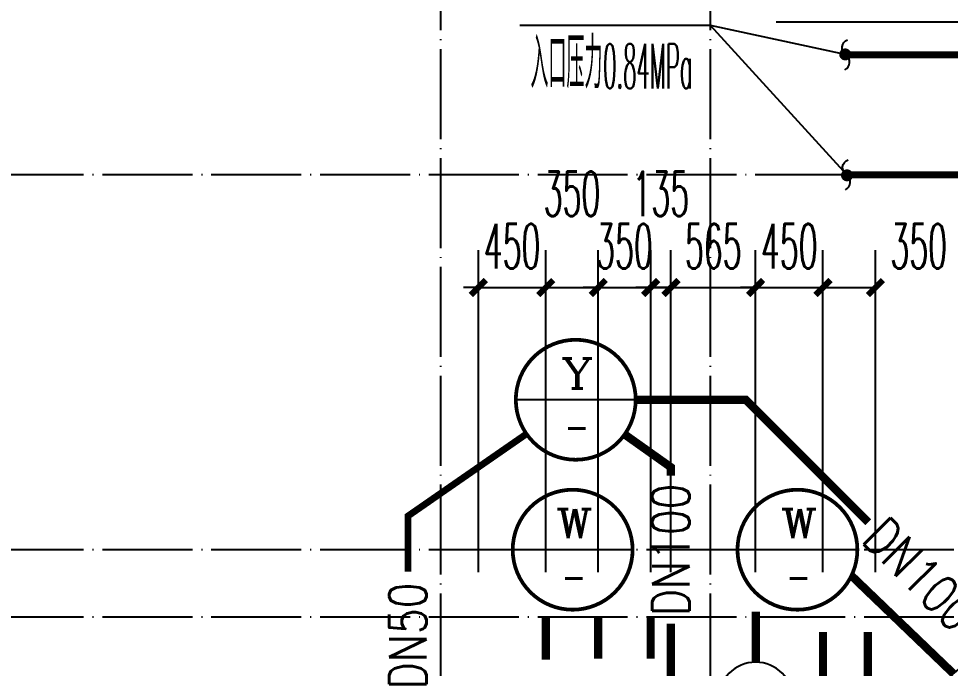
# Model space of a CAD drawing. Extents: x 27938 to 1507990, y 110129 to 923079.
# Drawn here: x 854799 to 861017, y 684866 to 689199 of the extents above; entities that cross this region are included whole.
import ezdxf
from ezdxf.enums import TextEntityAlignment as Align

# ---------------------------------------------------------------- set-up
doc = ezdxf.new("R2010")
doc.units = 0
doc.header["$LTSCALE"] = 1000
doc.header["$MEASUREMENT"] = 0
doc.linetypes.add('DOTE', pattern=[2.42, 2, -0.2, 0.02, -0.2])
for name, color, linetype in [('DIM_不分区给水', 3, 'Continuous'), ('DIM_污水', 2, 'Continuous'), ('DIM_雨水', 4, 'Continuous'), ('DOTE', 1, 'Continuous'), ('EQUIP_不分区消火栓', 7, 'Continuous'), ('PIPE-不分区消火栓', 1, 'TG_X'), ('PIPE-凝结', 150, 'N'), ('PIPE-污水', 2, 'W'), ('PIPE-雨水', 4, 'TG_Y'), ('PIPE-餐饮排水', 41, 'P'), ('TEXT_凝结', 7, 'Continuous'), ('TEXT_雨水', 7, 'Continuous'), ('TWT_DIM', 3, 'Continuous'), ('WELL_污水', 2, 'Continuous')]:
    doc.layers.add(name, color=color, linetype=linetype)
doc.styles.add('_TCH_DIM_T3', font='SIMPLEX.shx', dxfattribs={"width": 0.494118, "bigfont": 'GBCBIG.shx'})
doc.styles.add('_TWT_CIRCLE', font='COMPLEX', dxfattribs={"width": 1.1, "height": 3.5, "bigfont": 'HZTXT'})
doc.styles.add('_TWT_PIPEDN', font='SIMPLEX', dxfattribs={"width": 0.8, "height": 3.5, "bigfont": 'HZTXT'})
doc.styles.get("Standard").update_dxf_attribs({"font": 'gbenor.shx', "bigfont": 'gbcbig.shx'})
doc.styles.add('TG_LINETYPE', font='SIMPLEX', dxfattribs={"width": 0.8, "height": 3, "bigfont": 'HZTXT'})
doc.linetypes.add('N', pattern='A,3,-0.2,["N",Standard,S=0.25,R=0,X=-0.1,Y=-0.115],-0.2', length=3.4)
doc.linetypes.add('P', pattern='A,3,-0.2,["P",Standard,S=0.25,R=0,X=-0.1,Y=-0.115],-0.2', length=3.4)
doc.linetypes.add('TG_X', pattern='A,2,-0.229,["X",TG_LINETYPE,S=0.1,R=0,X=-0.229,Y=-0.15],0', length=2.229)
doc.linetypes.add('TG_Y', pattern='A,2,-0.229,["Y",TG_LINETYPE,S=0.1,R=0,X=-0.229,Y=-0.15],0', length=2.229)
doc.linetypes.add('W', pattern='A,3,-0.2,["W",Standard,S=0.25,R=0,X=-0.1,Y=-0.115],-0.2', length=3.4)
doc.dimstyles.new('_TWT_ARCH&&100', dxfattribs={"dimtxt": 297.5, "dimasz": 100, "dimexe": 250, "dimexo": 300, "dimgap": 126.25, "dimtad": 1, "dimdec": 0, "dimzin": 0, "dimdsep": 46, "dimtxsty": '_TCH_DIM_T3', "dimblk": 'ARCHTICK', "dimcen": 0.09, "dimclrt": 7, "dimazin": 2, "dimtfac": 1, "dimtdec": 0, "dimtix": 1, "dimtmove": 2, "dimatfit": 3, "dimfxl": 1, "dimtolj": 1, "dimtzin": 0, "dimarcsym": 0})

# ---------------------------------------------------------------- blocks, each defined once
blk = doc.blocks.new('$TWTSYS$00000190')
blk.add_line((0, 0.5, 0), (0, -0.5, 0))
blk.add_circle((0, 0, 0), 0.5)
blk = doc.blocks.new('_ArchTick')
at = {"color": 0, "linetype": 'ByBlock', "const_width": 0.4}
blk.add_lwpolyline([(-0.5, -0.5), (0.5, 0.5)], dxfattribs=at)
blk = doc.blocks.new('*D642')
at = {"layer": 'Defpoints', "color": 0}
for p in [(860516.6, 687405.6), (860166.6, 685207.2), (860516.6, 685207.2)]:
    blk.add_point(p, dxfattribs=at)
at = {"layer": 'TWT_DIM', "color": 0, "lineweight": -2}
for p, q in [((860166.6, 685507.2), (860166.6, 687655.6)), ((860516.6, 685507.2), (860516.6, 687655.6)), ((860166.6, 687405.6), (860516.6, 687405.6))]:
    blk.add_line(p, q, dxfattribs=at)
at = {"layer": 'TWT_DIM', "color": 0, "lineweight": -2, "xscale": 100, "yscale": 100, "zscale": 100, "rotation": 180}
blk.add_blockref('_ArchTick', (860166.6, 687405.6), dxfattribs=at)
at = {"layer": 'TWT_DIM', "color": 0, "lineweight": -2, "xscale": 100, "yscale": 100, "zscale": 100}
blk.add_blockref('_ArchTick', (860516.6, 687405.6), dxfattribs=at)
at = {"layer": 'TWT_DIM', "color": 7, "insert": (860805.6, 687680.6), "char_height": 297.5, "attachment_point": 5, "style": '_TCH_DIM_T3'}
blk.add_mtext('\\A1;350', dxfattribs=at)
blk = doc.blocks.new('*D643')
at = {"layer": 'Defpoints', "color": 0}
for p in [(860166.6, 687405.6), (859716.6, 685207.2), (860166.6, 685207.2)]:
    blk.add_point(p, dxfattribs=at)
at = {"layer": 'TWT_DIM', "color": 0, "lineweight": -2}
for p, q in [((859716.6, 685507.2), (859716.6, 687655.6)), ((860166.6, 685507.2), (860166.6, 687655.6)), ((859716.6, 687405.6), (859616.6, 687405.6)), ((859716.6, 687405.6), (860166.6, 687405.6)), ((860166.6, 687405.6), (860266.6, 687405.6))]:
    blk.add_line(p, q, dxfattribs=at)
at = {"layer": 'TWT_DIM', "color": 0, "lineweight": -2, "xscale": 100, "yscale": 100, "zscale": 100}
blk.add_blockref('_ArchTick', (859716.6, 687405.6), dxfattribs=at)
at = {"layer": 'TWT_DIM', "color": 0, "lineweight": -2, "xscale": 100, "yscale": 100, "zscale": 100, "rotation": 180}
blk.add_blockref('_ArchTick', (860166.6, 687405.6), dxfattribs=at)
at = {"layer": 'TWT_DIM', "color": 7, "insert": (859941.6, 687680.6), "char_height": 297.5, "attachment_point": 5, "style": '_TCH_DIM_T3'}
blk.add_mtext('\\A1;450', dxfattribs=at)
blk = doc.blocks.new('*D644')
at = {"layer": 'Defpoints', "color": 0}
for p in [(859716.6, 687405.6), (859151.6, 685207.2), (859716.6, 685207.2)]:
    blk.add_point(p, dxfattribs=at)
at = {"layer": 'TWT_DIM', "color": 0, "lineweight": -2}
for p, q in [((859151.6, 685507.2), (859151.6, 687655.6)), ((859716.6, 685507.2), (859716.6, 687655.6)), ((859151.6, 687405.6), (859051.6, 687405.6)), ((859151.6, 687405.6), (859716.6, 687405.6)), ((859716.6, 687405.6), (859816.6, 687405.6))]:
    blk.add_line(p, q, dxfattribs=at)
at = {"layer": 'TWT_DIM', "color": 0, "lineweight": -2, "xscale": 100, "yscale": 100, "zscale": 100}
blk.add_blockref('_ArchTick', (859151.6, 687405.6), dxfattribs=at)
at = {"layer": 'TWT_DIM', "color": 0, "lineweight": -2, "xscale": 100, "yscale": 100, "zscale": 100, "rotation": 180}
blk.add_blockref('_ArchTick', (859716.6, 687405.6), dxfattribs=at)
at = {"layer": 'TWT_DIM', "color": 7, "insert": (859434.1, 687680.6), "char_height": 297.5, "attachment_point": 5, "style": '_TCH_DIM_T3'}
blk.add_mtext('\\A1;565', dxfattribs=at)
blk = doc.blocks.new('*D645')
at = {"layer": 'Defpoints', "color": 0}
for p in [(859151.6, 687405.6), (859016.6, 685207.2), (859151.6, 685207.2)]:
    blk.add_point(p, dxfattribs=at)
at = {"layer": 'TWT_DIM', "color": 0, "lineweight": -2}
for p, q in [((859016.6, 685507.2), (859016.6, 687655.6)), ((859151.6, 685507.2), (859151.6, 687655.6)), ((859016.6, 687405.6), (858916.6, 687405.6)), ((859016.6, 687405.6), (859151.6, 687405.6)), ((859151.6, 687405.6), (859251.6, 687405.6))]:
    blk.add_line(p, q, dxfattribs=at)
at = {"layer": 'TWT_DIM', "color": 0, "lineweight": -2, "xscale": 100, "yscale": 100, "zscale": 100}
blk.add_blockref('_ArchTick', (859016.6, 687405.6), dxfattribs=at)
at = {"layer": 'TWT_DIM', "color": 0, "lineweight": -2, "xscale": 100, "yscale": 100, "zscale": 100, "rotation": 180}
blk.add_blockref('_ArchTick', (859151.6, 687405.6), dxfattribs=at)
at = {"layer": 'TWT_DIM', "color": 7, "insert": (859084.1, 688030.6), "char_height": 297.5, "attachment_point": 5, "style": '_TCH_DIM_T3'}
blk.add_mtext('\\A1;135', dxfattribs=at)
blk = doc.blocks.new('*D646')
at = {"layer": 'Defpoints', "color": 0}
for p in [(859016.6, 687405.6), (858666.6, 685207.2), (859016.6, 685207.2)]:
    blk.add_point(p, dxfattribs=at)
at = {"layer": 'TWT_DIM', "color": 0, "lineweight": -2}
for p, q in [((858666.6, 685507.2), (858666.6, 687655.6)), ((859016.6, 685507.2), (859016.6, 687655.6)), ((858666.6, 687405.6), (858566.6, 687405.6)), ((858666.6, 687405.6), (859016.6, 687405.6)), ((859016.6, 687405.6), (859116.6, 687405.6))]:
    blk.add_line(p, q, dxfattribs=at)
at = {"layer": 'TWT_DIM', "color": 0, "lineweight": -2, "xscale": 100, "yscale": 100, "zscale": 100}
blk.add_blockref('_ArchTick', (858666.6, 687405.6), dxfattribs=at)
at = {"layer": 'TWT_DIM', "color": 0, "lineweight": -2, "xscale": 100, "yscale": 100, "zscale": 100, "rotation": 180}
blk.add_blockref('_ArchTick', (859016.6, 687405.6), dxfattribs=at)
at = {"layer": 'TWT_DIM', "color": 7, "insert": (858841.6, 687680.6), "char_height": 297.5, "attachment_point": 5, "style": '_TCH_DIM_T3'}
blk.add_mtext('\\A1;350', dxfattribs=at)
blk = doc.blocks.new('*D647')
at = {"layer": 'Defpoints', "color": 0}
for p in [(858666.6, 687405.6), (858316.6, 685207.2), (858666.6, 685207.2)]:
    blk.add_point(p, dxfattribs=at)
at = {"layer": 'TWT_DIM', "color": 0, "lineweight": -2}
for p, q in [((858316.6, 685507.2), (858316.6, 687655.6)), ((858666.6, 685507.2), (858666.6, 687655.6)), ((858316.6, 687405.6), (858666.6, 687405.6))]:
    blk.add_line(p, q, dxfattribs=at)
at = {"layer": 'TWT_DIM', "color": 0, "lineweight": -2, "xscale": 100, "yscale": 100, "zscale": 100, "rotation": 180}
blk.add_blockref('_ArchTick', (858316.6, 687405.6), dxfattribs=at)
at = {"layer": 'TWT_DIM', "color": 0, "lineweight": -2, "xscale": 100, "yscale": 100, "zscale": 100}
blk.add_blockref('_ArchTick', (858666.6, 687405.6), dxfattribs=at)
at = {"layer": 'TWT_DIM', "color": 7, "insert": (858491.6, 688030.6), "char_height": 297.5, "attachment_point": 5, "style": '_TCH_DIM_T3'}
blk.add_mtext('\\A1;350', dxfattribs=at)
blk = doc.blocks.new('*D648')
at = {"layer": 'Defpoints', "color": 0}
for p in [(858316.6, 687405.6), (857866.6, 685207.2), (858316.6, 685207.2)]:
    blk.add_point(p, dxfattribs=at)
at = {"layer": 'TWT_DIM', "color": 0, "lineweight": -2}
for p, q in [((857866.6, 685507.2), (857866.6, 687655.6)), ((858316.6, 685507.2), (858316.6, 687655.6)), ((857866.6, 687405.6), (857766.6, 687405.6)), ((857866.6, 687405.6), (858316.6, 687405.6)), ((858316.6, 687405.6), (858416.6, 687405.6))]:
    blk.add_line(p, q, dxfattribs=at)
at = {"layer": 'TWT_DIM', "color": 0, "lineweight": -2, "xscale": 100, "yscale": 100, "zscale": 100}
blk.add_blockref('_ArchTick', (857866.6, 687405.6), dxfattribs=at)
at = {"layer": 'TWT_DIM', "color": 0, "lineweight": -2, "xscale": 100, "yscale": 100, "zscale": 100, "rotation": 180}
blk.add_blockref('_ArchTick', (858316.6, 687405.6), dxfattribs=at)
at = {"layer": 'TWT_DIM', "color": 7, "insert": (858091.6, 687680.6), "char_height": 297.5, "attachment_point": 5, "style": '_TCH_DIM_T3'}
blk.add_mtext('\\A1;450', dxfattribs=at)
blk = doc.blocks.new('$TwtSys$00000132')
at = {"elevation": 0}
blk.add_lwpolyline([(6.9, -100.6, -0.575183), (0.2, 0, 0.604745), (-10.9, 100.6, 16.924828)], format="xyb", dxfattribs=at)

msp = doc.modelspace()

# ---------------------------------------------------------------- hatches: boundary and pattern name
at = {"layer": 'PIPE-凝结'}
for points in [[(857396.6, 685881.8), (857383.8, 685900.3), (857374.1, 685893.6)], [(857396.6, 685881.8), (857374.1, 685881.8), (857374.1, 685893.6)]]:
    msp.add_hatch(color=256, dxfattribs=at).paths.add_polyline_path(points)
at = {"layer": 'PIPE-雨水'}
for points in [[(859651.6, 686657.2), (859671, 686676.6), (859663, 686684.7)], [(859651.6, 686657.2), (859651.6, 686684.7), (859663, 686684.7)], [(859151.6, 686207.2), (859167.5, 686229.6), (859179.1, 686221.4)], [(859151.6, 686207.2), (859179.1, 686207.2), (859179.1, 686221.4)]]:
    msp.add_hatch(color=256, dxfattribs=at).paths.add_polyline_path(points)

# ---------------------------------------------------------------- linework, layer by layer
at = {"layer": 'DIM_不分区给水'}
for p, q in [((859416.6, 689153.1), (858144.1, 689153.1)), ((860314.8, 688960.2), (859416.6, 689153.1)), ((860326.8, 688154), (859416.6, 689153.1)), ((861120.5, 689175), (859853.2, 689175))]:
    msp.add_line(p, q, dxfattribs=at)
at = {"layer": 'DIM_不分区给水', "const_width": 40}
for points in [[(860334.4, 688956, 1), (860295.3, 688964.4, 1)], [(860340.3, 688139.2, 1), (860313.4, 688168.8, 1)]]:
    msp.add_lwpolyline(points, format="xyb", close=True, dxfattribs=at)
at = {"layer": 'DIM_污水'}
for p, q in [((858895.9, 685657.2), (858095.9, 685657.2)), ((860395.9, 685657.2), (859595.9, 685657.2))]:
    msp.add_line(p, q, dxfattribs=at)
at = {"layer": 'DIM_污水', "const_width": 25}
for points in [[(858895.9, 685657.2, 1), (858095.9, 685657.2, 1)], [(860395.9, 685657.2, 1), (859595.9, 685657.2, 1)]]:
    msp.add_lwpolyline(points, format="xyb", close=True, dxfattribs=at)
at = {"layer": 'DIM_雨水'}
msp.add_line((858916.6, 686657.2), (858116.6, 686657.2), dxfattribs=at)
at = {"layer": 'DIM_雨水', "const_width": 25}
msp.add_lwpolyline([(858916.6, 686657.2, 1), (858116.6, 686657.2, 1)], format="xyb", close=True, dxfattribs=at)
at = {"layer": 'DOTE', "color": 169, "linetype": 'DOTE', "ltscale": 0.3}
for p, q in [((857616.6, 678957.2), (857616.6, 690157.2)), ((859416.6, 678957.2), (859416.6, 690157.2)), ((879916.6, 688157.2), (825916.6, 688157.2)), ((879916.6, 685657.2), (825916.6, 685657.2)), ((879916.6, 685207.2), (825916.6, 685207.2))]:
    msp.add_line(p, q, dxfattribs=at)
at = {"layer": 'PIPE-不分区消火栓', "ltscale": 0.5, "const_width": 45}
for points in [[(861594.9, 688957.2), (860319.2, 688957.2)], [(861594.9, 688157.2), (860322.9, 688157.2)]]:
    msp.add_lwpolyline(points, dxfattribs=at)
at = {"layer": 'PIPE-凝结', "ltscale": 0.5, "const_width": 45}
for points in [[(857396.6, 685881.8), (858187.7, 686429.5)], [(857396.6, 685510.3), (857396.6, 685881.8)]]:
    msp.add_lwpolyline(points, dxfattribs=at)
at = {"layer": 'PIPE-污水', "ltscale": 0.5, "const_width": 55}
for points in [[(861037.3, 684830.3), (860356.4, 685483.9)], [(858316.6, 684925.1), (858316.6, 685207.2)], [(859016.6, 684931.1), (859016.6, 685207.2)], [(859717.6, 684907.2), (859717.6, 685245)]]:
    msp.add_lwpolyline(points, dxfattribs=at)
at = {"layer": 'PIPE-雨水', "ltscale": 0.5, "const_width": 55}
for points in [[(858916.6, 686657.2), (859651.6, 686657.2)], [(859651.6, 686657.2), (860468.1, 685840.6)], [(858842.9, 686425.9), (859151.6, 686207.2)], [(859151.6, 686150), (859151.6, 686207.2)], [(859151.6, 682277.2), (859151.6, 685164.3)]]:
    msp.add_lwpolyline(points, dxfattribs=at)
at = {"layer": 'PIPE-餐饮排水', "ltscale": 0.5, "const_width": 55}
for points in [[(858666.6, 684931.1), (858666.6, 685207.2)], [(860166.6, 684715.5), (860166.6, 685107.6)], [(860466.6, 684644.6), (860466.6, 685107.6)]]:
    msp.add_lwpolyline(points, dxfattribs=at)

# ---------------------------------------------------------------- block references
at = {"layer": 'EQUIP_不分区消火栓', "yscale": -1, "rotation": 180}
for p in [(860319.2, 688957.2), (860322.9, 688157.2)]:
    msp.add_blockref('$TwtSys$00000132', p, dxfattribs=at)
at = {"layer": 'WELL_污水', "xscale": -500, "yscale": 500, "zscale": 500, "rotation": 90}
for p in [(859717.6, 684657.2), (861217.6, 684657.2)]:
    msp.add_blockref('$TWTSYS$00000190', p, dxfattribs=at)

# ---------------------------------------------------------------- texts
at = {"layer": 'DIM_不分区给水', "color": 7, "style": '_TCH_DIM_T3'}
for s, height, width, p in [('入口压力', 337.59, 0.494118, (858214.1, 688733.1)), ('0.84MPa', 297.5, 0.348789, (858699.8, 688733.1))]:
    msp.add_text(s, height=height, dxfattribs=dict(at, width=width)).set_placement(p)
at = {"layer": 'DIM_污水', "color": 7, "style": '_TWT_CIRCLE'}
for s, height, width, p, p2 in [('W', 193.3, 1.1, (858384.5, 685733.5), (858629.5, 685733.5)), ('W', 193.3, 1.1, (859884.5, 685733.5), (860129.5, 685733.5)), ('-', 207, 0.855556, (858420, 685375.9), (858586.9, 685375.9)), ('-', 207, 0.855556, (859920, 685375.9), (860086.9, 685375.9))]:
    msp.add_text(s, height=height, dxfattribs=dict(at, width=width)).set_placement(p, p2, align=Align.FIT)
at = {"layer": 'DIM_雨水', "color": 7, "style": '_TWT_CIRCLE'}
for s, height, width, p, p2 in [('Y', 198.8, 1.1, (858417.7, 686732.7), (858635.3, 686732.7)), ('-', 207, 0.855556, (858440.7, 686375.9), (858607.7, 686375.9))]:
    msp.add_text(s, height=height, dxfattribs=dict(at, width=width)).set_placement(p, p2, align=Align.FIT)
at = {"layer": 'TEXT_凝结', "style": '_TWT_PIPEDN', "width": 0.8}
msp.add_text('DN50', height=250, rotation=90, dxfattribs=at).set_placement((857521.6, 684727))
at = {"layer": 'TEXT_雨水', "style": '_TWT_PIPEDN', "width": 0.8}
for rotation, p in [(90, (859276.6, 685214.3)), (315, (860415.1, 685716.9))]:
    msp.add_text('DN100', height=250, rotation=rotation, dxfattribs=at).set_placement(p)

# ---------------------------------------------------------------- dimensions: what is measured, and where the dimension line sits
at = {"layer": 'TWT_DIM'}
for base, p1, p2, picture, middle in [((858666.6, 687405.6), (858316.6, 685207.2), (858666.6, 685207.2), '*D647', (858491.6, 688030.6)), ((859151.6, 687405.6), (859016.6, 685207.2), (859151.6, 685207.2), '*D645', (859084.1, 688030.6)), ((860516.6, 687405.6), (860166.6, 685207.2), (860516.6, 685207.2), '*D642', (860805.6, 687680.6))]:
    dim = msp.add_linear_dim(base=base, p1=p1, p2=p2, angle=0, dimstyle='_TWT_ARCH&&100', dxfattribs=at)
    dim.commit()
    dim.dimension.update_dxf_attribs({"geometry": picture, "text_midpoint": middle, "dimtype": 129})
for p1, p2, picture, middle in [((857866.6, 685207.2), (858316.6, 685207.2), '*D648', (858091.6, 687680.6)), ((858666.6, 685207.2), (859016.6, 685207.2), '*D646', (858841.6, 687680.6)), ((859151.6, 685207.2), (859716.6, 685207.2), '*D644', (859434.1, 687680.6)), ((859716.6, 685207.2), (860166.6, 685207.2), '*D643', (859941.6, 687680.6))]:
    dim = msp.add_aligned_dim(p1=p1, p2=p2, distance=2198.4, dimstyle='_TWT_ARCH&&100', dxfattribs=at)
    dim.commit()
    dim.dimension.update_dxf_attribs({"geometry": picture, "text_midpoint": middle})

doc.saveas('drawing.dxf')
